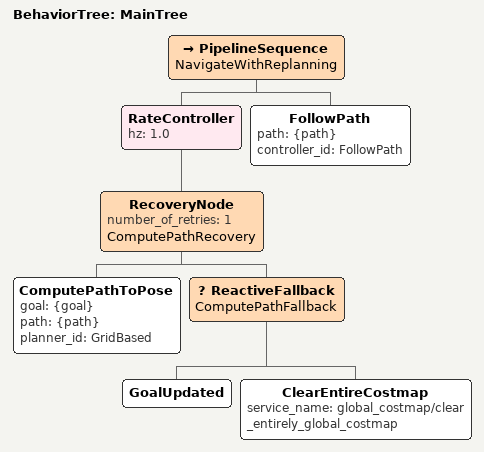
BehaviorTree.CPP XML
<?xml version="1.0" encoding="UTF-8"?>

<root BTCPP_format="4"
      main_tree_to_execute="MainTree">

  <BehaviorTree ID="MainTree">

    <PipelineSequence name="NavigateWithReplanning">

      <RateController hz="1.0">

        <RecoveryNode number_of_retries="1"
                      name="ComputePathRecovery">

          <ComputePathToPose goal="{goal}"
                             path="{path}"
                             planner_id="GridBased"/>

          <ReactiveFallback name="ComputePathFallback">

            <GoalUpdated/>

            <ClearEntireCostmap
              service_name="global_costmap/clear_entirely_global_costmap"/>

          </ReactiveFallback>

        </RecoveryNode>

      </RateController>

      <FollowPath path="{path}"
                  controller_id="FollowPath"/>

    </PipelineSequence>

  </BehaviorTree>

</root>
